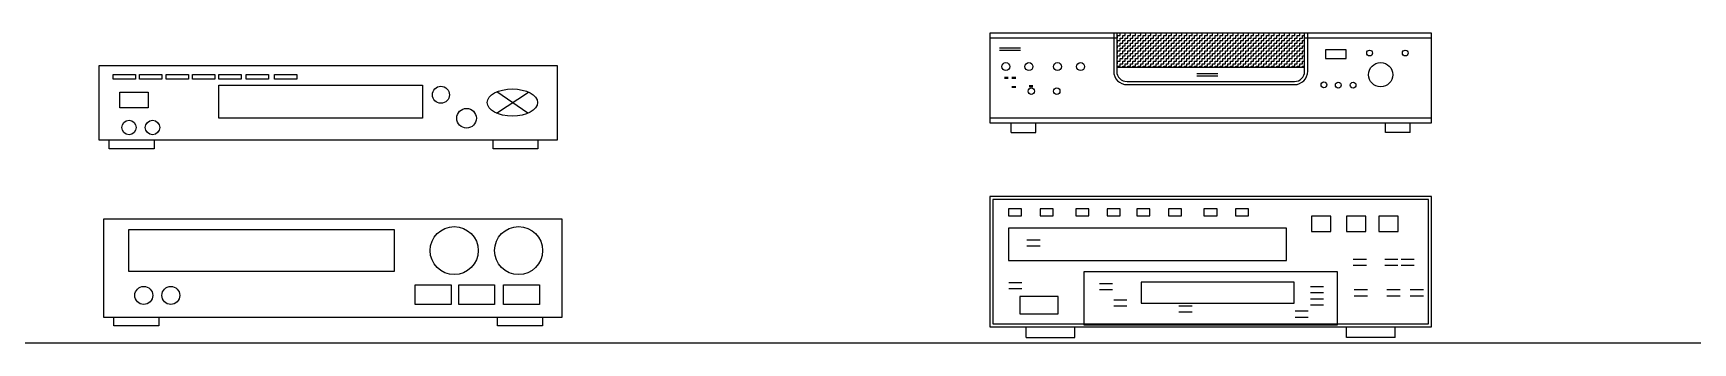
# Model space of a CAD drawing. Header units: inches. Extents: x 11.8 to 54.3, y 10.8 to 35.6.
# Drawn here: x 14.712 to 16.328, y 28.998 to 29.3 of the extents above; entities that cross this region are included whole.
import ezdxf

# ---------------------------------------------------------------- set-up
doc = ezdxf.new("R2010")
doc.units = ezdxf.units.IN
doc.header["$MEASUREMENT"] = 0
for name, color, linetype in [('02', 2, 'Continuous'), ('1', 1, 'Continuous'), ('4', 4, 'Continuous')]:
    doc.layers.add(name, color=color, linetype=linetype)

msp = doc.modelspace()

# ---------------------------------------------------------------- linework, layer by layer
at = {"layer": '02'}
for p, q in [((15.7637, 29.3003), (15.7637, 29.2631)), ((15.7675, 29.2955), (15.7675, 29.298)), ((15.7675, 29.298), (15.77, 29.298)), ((15.77, 29.298), (15.77, 29.3003)), ((15.7725, 29.2955), (15.7725, 29.298)), ((15.7725, 29.298), (15.775, 29.298)), ((15.775, 29.298), (15.775, 29.3003)), ((15.7775, 29.2955), (15.7775, 29.298)), ((15.7775, 29.298), (15.78, 29.298)), ((15.78, 29.298), (15.78, 29.3003)), ((15.7825, 29.2955), (15.7825, 29.298)), ((15.7825, 29.298), (15.785, 29.298)), ((15.785, 29.298), (15.785, 29.3003)), ((15.7875, 29.2955), (15.7875, 29.298)), ((15.7875, 29.298), (15.79, 29.298)), ((15.79, 29.298), (15.79, 29.3003)), ((15.7925, 29.2955), (15.7925, 29.298)), ((15.7925, 29.298), (15.795, 29.298)), ((15.795, 29.298), (15.795, 29.3003)), ((15.7975, 29.2955), (15.7975, 29.298)), ((15.7975, 29.298), (15.8, 29.298)), ((15.8, 29.298), (15.8, 29.3003)), ((15.8025, 29.2955), (15.8025, 29.298)), ((15.8025, 29.298), (15.805, 29.298)), ((15.805, 29.298), (15.805, 29.3003)), ((15.8075, 29.2955), (15.8075, 29.298)), ((15.8075, 29.298), (15.81, 29.298)), ((15.81, 29.298), (15.81, 29.3003)), ((15.8125, 29.2955), (15.8125, 29.298)), ((15.8125, 29.298), (15.815, 29.298)), ((15.815, 29.298), (15.815, 29.3003)), ((15.8175, 29.2955), (15.8175, 29.298)), ((15.8175, 29.298), (15.82, 29.298)), ((15.82, 29.298), (15.82, 29.3003)), ((15.8225, 29.2955), (15.8225, 29.298)), ((15.8225, 29.298), (15.825, 29.298)), ((15.825, 29.298), (15.825, 29.3003)), ((15.8275, 29.2955), (15.8275, 29.298)), ((15.8275, 29.298), (15.83, 29.298)), ((15.83, 29.298), (15.83, 29.3003)), ((15.8325, 29.2955), (15.8325, 29.298)), ((15.8325, 29.298), (15.835, 29.298)), ((15.835, 29.298), (15.835, 29.3003)), ((15.8375, 29.2955), (15.8375, 29.298)), ((15.8375, 29.298), (15.84, 29.298)), ((15.84, 29.298), (15.84, 29.3003)), ((15.8425, 29.2955), (15.8425, 29.298)), ((15.8425, 29.298), (15.845, 29.298)), ((15.845, 29.298), (15.845, 29.3003)), ((15.8475, 29.2955), (15.8475, 29.298)), ((15.8475, 29.298), (15.85, 29.298)), ((15.85, 29.298), (15.85, 29.3003)), ((15.8525, 29.2955), (15.8525, 29.298)), ((15.8525, 29.298), (15.855, 29.298)), ((15.855, 29.298), (15.855, 29.3003)), ((15.8575, 29.2955), (15.8575, 29.298)), ((15.8575, 29.298), (15.86, 29.298)), ((15.86, 29.298), (15.86, 29.3003)), ((15.8625, 29.2955), (15.8625, 29.298)), ((15.8625, 29.298), (15.865, 29.298)), ((15.865, 29.298), (15.865, 29.3003)), ((15.8675, 29.2955), (15.8675, 29.298)), ((15.8675, 29.298), (15.87, 29.298)), ((15.87, 29.298), (15.87, 29.3003)), ((15.8725, 29.2955), (15.8725, 29.298)), ((15.8725, 29.298), (15.875, 29.298)), ((15.875, 29.298), (15.875, 29.3003)), ((15.8775, 29.2955), (15.8775, 29.298)), ((15.8775, 29.298), (15.88, 29.298)), ((15.88, 29.298), (15.88, 29.3003)), ((15.8825, 29.2955), (15.8825, 29.298)), ((15.8825, 29.298), (15.885, 29.298)), ((15.885, 29.298), (15.885, 29.3003)), ((15.8875, 29.2955), (15.8875, 29.298)), ((15.8875, 29.298), (15.89, 29.298)), ((15.89, 29.298), (15.89, 29.3003)), ((15.8925, 29.2955), (15.8925, 29.298)), ((15.8925, 29.298), (15.895, 29.298)), ((15.895, 29.298), (15.895, 29.3003)), ((15.8975, 29.2955), (15.8975, 29.298)), ((15.8975, 29.298), (15.9, 29.298)), ((15.9, 29.298), (15.9, 29.3003)), ((15.9025, 29.2955), (15.9025, 29.298)), ((15.9025, 29.298), (15.905, 29.298)), ((15.905, 29.298), (15.905, 29.3003)), ((15.9075, 29.298), (15.91, 29.298)), ((15.9075, 29.2955), (15.9075, 29.298)), ((15.91, 29.298), (15.91, 29.3003)), ((15.9125, 29.2955), (15.9125, 29.298)), ((15.9125, 29.298), (15.915, 29.298)), ((15.915, 29.298), (15.915, 29.3003)), ((15.9175, 29.2955), (15.9175, 29.298)), ((15.9175, 29.298), (15.92, 29.298)), ((15.92, 29.298), (15.92, 29.3003)), ((15.9225, 29.2955), (15.9225, 29.298)), ((15.9225, 29.298), (15.925, 29.298)), ((15.925, 29.298), (15.925, 29.3003)), ((15.9275, 29.2955), (15.9275, 29.298)), ((15.9275, 29.298), (15.93, 29.298)), ((15.93, 29.298), (15.93, 29.3003)), ((15.9325, 29.2955), (15.9325, 29.298)), ((15.9325, 29.298), (15.935, 29.298)), ((15.935, 29.298), (15.935, 29.3003)), ((15.9375, 29.298), (15.94, 29.298)), ((15.9375, 29.2955), (15.9375, 29.298)), ((15.94, 29.298), (15.94, 29.3003)), ((15.9425, 29.2955), (15.9425, 29.298)), ((15.9425, 29.298), (15.945, 29.298)), ((15.945, 29.298), (15.945, 29.3003)), ((15.9475, 29.2955), (15.9475, 29.298)), ((15.9475, 29.298), (15.9496, 29.298)), ((15.9526, 29.2631), (15.9526, 29.3003)), ((15.6525, 29.2859), (15.6729, 29.2859)), ((15.6525, 29.2838), (15.6729, 29.2838)), ((15.7667, 29.2955), (15.7675, 29.2955)), ((15.7667, 29.2905), (15.7675, 29.2905)), ((15.7667, 29.2855), (15.7675, 29.2855)), ((15.7667, 29.2805), (15.7675, 29.2805)), ((15.7675, 29.2905), (15.7675, 29.293)), ((15.7675, 29.293), (15.77, 29.293)), ((15.7675, 29.2855), (15.7675, 29.288)), ((15.7675, 29.288), (15.77, 29.288)), ((15.7675, 29.2805), (15.7675, 29.283)), ((15.7675, 29.283), (15.77, 29.283)), ((15.77, 29.293), (15.77, 29.2955)), ((15.77, 29.2955), (15.7725, 29.2955)), ((15.77, 29.288), (15.77, 29.2905)), ((15.77, 29.2905), (15.7725, 29.2905)), ((15.77, 29.283), (15.77, 29.2855)), ((15.77, 29.2855), (15.7725, 29.2855)), ((15.77, 29.278), (15.77, 29.2805)), ((15.77, 29.2805), (15.7725, 29.2805)), ((15.7725, 29.2905), (15.7725, 29.293)), ((15.7725, 29.293), (15.775, 29.293)), ((15.7725, 29.2855), (15.7725, 29.288)), ((15.7725, 29.288), (15.775, 29.288)), ((15.7725, 29.2805), (15.7725, 29.283)), ((15.7725, 29.283), (15.775, 29.283)), ((15.775, 29.293), (15.775, 29.2955)), ((15.775, 29.2955), (15.7775, 29.2955)), ((15.775, 29.288), (15.775, 29.2905)), ((15.775, 29.2905), (15.7775, 29.2905)), ((15.775, 29.283), (15.775, 29.2855)), ((15.775, 29.2855), (15.7775, 29.2855)), ((15.775, 29.278), (15.775, 29.2805)), ((15.775, 29.2805), (15.7775, 29.2805)), ((15.7775, 29.2905), (15.7775, 29.293)), ((15.7775, 29.293), (15.78, 29.293)), ((15.7775, 29.2855), (15.7775, 29.288)), ((15.7775, 29.288), (15.78, 29.288)), ((15.7775, 29.2805), (15.7775, 29.283)), ((15.7775, 29.283), (15.78, 29.283)), ((15.78, 29.293), (15.78, 29.2955)), ((15.78, 29.2955), (15.7825, 29.2955)), ((15.78, 29.288), (15.78, 29.2905)), ((15.78, 29.2905), (15.7825, 29.2905)), ((15.78, 29.283), (15.78, 29.2855)), ((15.78, 29.2855), (15.7825, 29.2855)), ((15.78, 29.278), (15.78, 29.2805)), ((15.78, 29.2805), (15.7825, 29.2805)), ((15.7825, 29.2905), (15.7825, 29.293)), ((15.7825, 29.293), (15.785, 29.293)), ((15.7825, 29.2855), (15.7825, 29.288)), ((15.7825, 29.288), (15.785, 29.288)), ((15.7825, 29.2805), (15.7825, 29.283)), ((15.7825, 29.283), (15.785, 29.283)), ((15.785, 29.293), (15.785, 29.2955)), ((15.785, 29.2955), (15.7875, 29.2955)), ((15.785, 29.288), (15.785, 29.2905)), ((15.785, 29.2905), (15.7875, 29.2905)), ((15.785, 29.283), (15.785, 29.2855)), ((15.785, 29.2855), (15.7875, 29.2855)), ((15.785, 29.278), (15.785, 29.2805)), ((15.785, 29.2805), (15.7875, 29.2805)), ((15.7875, 29.2905), (15.7875, 29.293)), ((15.7875, 29.293), (15.79, 29.293)), ((15.7875, 29.2855), (15.7875, 29.288)), ((15.7875, 29.288), (15.79, 29.288)), ((15.7875, 29.2805), (15.7875, 29.283)), ((15.7875, 29.283), (15.79, 29.283)), ((15.79, 29.293), (15.79, 29.2955)), ((15.79, 29.2955), (15.7925, 29.2955)), ((15.79, 29.288), (15.79, 29.2905)), ((15.79, 29.2905), (15.7925, 29.2905)), ((15.79, 29.283), (15.79, 29.2855)), ((15.79, 29.2855), (15.7925, 29.2855)), ((15.79, 29.278), (15.79, 29.2805)), ((15.79, 29.2805), (15.7925, 29.2805)), ((15.7925, 29.2905), (15.7925, 29.293)), ((15.7925, 29.293), (15.795, 29.293)), ((15.7925, 29.2855), (15.7925, 29.288)), ((15.7925, 29.288), (15.795, 29.288)), ((15.7925, 29.2805), (15.7925, 29.283)), ((15.7925, 29.283), (15.795, 29.283)), ((15.795, 29.293), (15.795, 29.2955)), ((15.795, 29.2955), (15.7975, 29.2955)), ((15.795, 29.288), (15.795, 29.2905)), ((15.795, 29.2905), (15.7975, 29.2905)), ((15.795, 29.283), (15.795, 29.2855)), ((15.795, 29.2855), (15.7975, 29.2855)), ((15.795, 29.278), (15.795, 29.2805)), ((15.795, 29.2805), (15.7975, 29.2805)), ((15.7975, 29.2905), (15.7975, 29.293)), ((15.7975, 29.293), (15.8, 29.293)), ((15.7975, 29.2855), (15.7975, 29.288)), ((15.7975, 29.288), (15.8, 29.288)), ((15.7975, 29.2805), (15.7975, 29.283)), ((15.7975, 29.283), (15.8, 29.283)), ((15.8, 29.293), (15.8, 29.2955)), ((15.8, 29.2955), (15.8025, 29.2955)), ((15.8, 29.288), (15.8, 29.2905)), ((15.8, 29.2905), (15.8025, 29.2905)), ((15.8, 29.283), (15.8, 29.2855)), ((15.8, 29.2855), (15.8025, 29.2855)), ((15.8, 29.278), (15.8, 29.2805)), ((15.8, 29.2805), (15.8025, 29.2805)), ((15.8025, 29.2905), (15.8025, 29.293)), ((15.8025, 29.293), (15.805, 29.293)), ((15.8025, 29.2855), (15.8025, 29.288)), ((15.8025, 29.288), (15.805, 29.288)), ((15.8025, 29.2805), (15.8025, 29.283)), ((15.8025, 29.283), (15.805, 29.283)), ((15.805, 29.293), (15.805, 29.2955)), ((15.805, 29.2955), (15.8075, 29.2955)), ((15.805, 29.288), (15.805, 29.2905)), ((15.805, 29.2905), (15.8075, 29.2905)), ((15.805, 29.283), (15.805, 29.2855)), ((15.805, 29.2855), (15.8075, 29.2855)), ((15.805, 29.278), (15.805, 29.2805)), ((15.805, 29.2805), (15.8075, 29.2805)), ((15.8075, 29.2905), (15.8075, 29.293)), ((15.8075, 29.293), (15.81, 29.293)), ((15.8075, 29.2855), (15.8075, 29.288)), ((15.8075, 29.288), (15.81, 29.288)), ((15.8075, 29.2805), (15.8075, 29.283)), ((15.8075, 29.283), (15.81, 29.283)), ((15.81, 29.293), (15.81, 29.2955)), ((15.81, 29.2955), (15.8125, 29.2955)), ((15.81, 29.288), (15.81, 29.2905)), ((15.81, 29.2905), (15.8125, 29.2905)), ((15.81, 29.283), (15.81, 29.2855)), ((15.81, 29.2855), (15.8125, 29.2855)), ((15.81, 29.278), (15.81, 29.2805)), ((15.81, 29.2805), (15.8125, 29.2805)), ((15.8125, 29.2905), (15.8125, 29.293)), ((15.8125, 29.293), (15.815, 29.293)), ((15.8125, 29.2855), (15.8125, 29.288)), ((15.8125, 29.288), (15.815, 29.288)), ((15.8125, 29.2805), (15.8125, 29.283)), ((15.8125, 29.283), (15.815, 29.283)), ((15.815, 29.293), (15.815, 29.2955)), ((15.815, 29.2955), (15.8175, 29.2955)), ((15.815, 29.288), (15.815, 29.2905)), ((15.815, 29.2905), (15.8175, 29.2905)), ((15.815, 29.283), (15.815, 29.2855)), ((15.815, 29.2855), (15.8175, 29.2855)), ((15.815, 29.278), (15.815, 29.2805)), ((15.815, 29.2805), (15.8175, 29.2805)), ((15.8175, 29.2905), (15.8175, 29.293)), ((15.8175, 29.293), (15.82, 29.293)), ((15.8175, 29.2855), (15.8175, 29.288)), ((15.8175, 29.288), (15.82, 29.288)), ((15.8175, 29.2805), (15.8175, 29.283)), ((15.8175, 29.283), (15.82, 29.283)), ((15.82, 29.293), (15.82, 29.2955)), ((15.82, 29.2955), (15.8225, 29.2955)), ((15.82, 29.288), (15.82, 29.2905)), ((15.82, 29.2905), (15.8225, 29.2905)), ((15.82, 29.283), (15.82, 29.2855)), ((15.82, 29.2855), (15.8225, 29.2855)), ((15.82, 29.278), (15.82, 29.2805)), ((15.82, 29.2805), (15.8225, 29.2805)), ((15.8225, 29.2905), (15.8225, 29.293)), ((15.8225, 29.293), (15.825, 29.293)), ((15.8225, 29.2855), (15.8225, 29.288)), ((15.8225, 29.288), (15.825, 29.288)), ((15.8225, 29.2805), (15.8225, 29.283)), ((15.8225, 29.283), (15.825, 29.283)), ((15.825, 29.293), (15.825, 29.2955)), ((15.825, 29.2955), (15.8275, 29.2955)), ((15.825, 29.288), (15.825, 29.2905)), ((15.825, 29.2905), (15.8275, 29.2905)), ((15.825, 29.283), (15.825, 29.2855)), ((15.825, 29.2855), (15.8275, 29.2855)), ((15.825, 29.278), (15.825, 29.2805)), ((15.825, 29.2805), (15.8275, 29.2805)), ((15.8275, 29.2905), (15.8275, 29.293)), ((15.8275, 29.293), (15.83, 29.293)), ((15.8275, 29.2855), (15.8275, 29.288)), ((15.8275, 29.288), (15.83, 29.288)), ((15.8275, 29.2805), (15.8275, 29.283)), ((15.8275, 29.283), (15.83, 29.283)), ((15.83, 29.293), (15.83, 29.2955)), ((15.83, 29.2955), (15.8325, 29.2955)), ((15.83, 29.288), (15.83, 29.2905)), ((15.83, 29.2905), (15.8325, 29.2905)), ((15.83, 29.283), (15.83, 29.2855)), ((15.83, 29.2855), (15.8325, 29.2855)), ((15.83, 29.278), (15.83, 29.2805)), ((15.83, 29.2805), (15.8325, 29.2805)), ((15.8325, 29.2905), (15.8325, 29.293)), ((15.8325, 29.293), (15.835, 29.293)), ((15.8325, 29.2855), (15.8325, 29.288)), ((15.8325, 29.288), (15.835, 29.288)), ((15.8325, 29.2805), (15.8325, 29.283)), ((15.8325, 29.283), (15.835, 29.283)), ((15.835, 29.293), (15.835, 29.2955)), ((15.835, 29.2955), (15.8375, 29.2955)), ((15.835, 29.288), (15.835, 29.2905)), ((15.835, 29.2905), (15.8375, 29.2905)), ((15.835, 29.283), (15.835, 29.2855)), ((15.835, 29.2855), (15.8375, 29.2855)), ((15.835, 29.278), (15.835, 29.2805)), ((15.835, 29.2805), (15.8375, 29.2805)), ((15.8375, 29.2905), (15.8375, 29.293)), ((15.8375, 29.293), (15.84, 29.293)), ((15.8375, 29.2855), (15.8375, 29.288)), ((15.8375, 29.288), (15.84, 29.288)), ((15.8375, 29.2805), (15.8375, 29.283)), ((15.8375, 29.283), (15.84, 29.283)), ((15.84, 29.293), (15.84, 29.2955)), ((15.84, 29.2955), (15.8425, 29.2955)), ((15.84, 29.288), (15.84, 29.2905)), ((15.84, 29.2905), (15.8425, 29.2905)), ((15.84, 29.283), (15.84, 29.2855)), ((15.84, 29.2855), (15.8425, 29.2855)), ((15.84, 29.278), (15.84, 29.2805)), ((15.84, 29.2805), (15.8425, 29.2805)), ((15.8425, 29.2905), (15.8425, 29.293)), ((15.8425, 29.293), (15.845, 29.293)), ((15.8425, 29.2855), (15.8425, 29.288)), ((15.8425, 29.288), (15.845, 29.288)), ((15.8425, 29.2805), (15.8425, 29.283)), ((15.8425, 29.283), (15.845, 29.283)), ((15.845, 29.293), (15.845, 29.2955)), ((15.845, 29.2955), (15.8475, 29.2955)), ((15.845, 29.288), (15.845, 29.2905)), ((15.845, 29.2905), (15.8475, 29.2905)), ((15.845, 29.283), (15.845, 29.2855)), ((15.845, 29.2855), (15.8475, 29.2855)), ((15.845, 29.278), (15.845, 29.2805)), ((15.845, 29.2805), (15.8475, 29.2805)), ((15.8475, 29.2905), (15.8475, 29.293)), ((15.8475, 29.293), (15.85, 29.293)), ((15.8475, 29.2855), (15.8475, 29.288)), ((15.8475, 29.288), (15.85, 29.288)), ((15.8475, 29.2805), (15.8475, 29.283)), ((15.8475, 29.283), (15.85, 29.283)), ((15.85, 29.293), (15.85, 29.2955)), ((15.85, 29.2955), (15.8525, 29.2955)), ((15.85, 29.288), (15.85, 29.2905)), ((15.85, 29.2905), (15.8525, 29.2905)), ((15.85, 29.283), (15.85, 29.2855)), ((15.85, 29.2855), (15.8525, 29.2855)), ((15.85, 29.278), (15.85, 29.2805)), ((15.85, 29.2805), (15.8525, 29.2805)), ((15.8525, 29.2905), (15.8525, 29.293)), ((15.8525, 29.293), (15.855, 29.293)), ((15.8525, 29.2855), (15.8525, 29.288)), ((15.8525, 29.288), (15.855, 29.288)), ((15.8525, 29.2805), (15.8525, 29.283)), ((15.8525, 29.283), (15.855, 29.283)), ((15.855, 29.293), (15.855, 29.2955)), ((15.855, 29.2955), (15.8575, 29.2955)), ((15.855, 29.288), (15.855, 29.2905)), ((15.855, 29.2905), (15.8575, 29.2905)), ((15.855, 29.283), (15.855, 29.2855)), ((15.855, 29.2855), (15.8575, 29.2855)), ((15.855, 29.278), (15.855, 29.2805)), ((15.855, 29.2805), (15.8575, 29.2805)), ((15.8575, 29.2905), (15.8575, 29.293)), ((15.8575, 29.293), (15.86, 29.293)), ((15.8575, 29.2855), (15.8575, 29.288)), ((15.8575, 29.288), (15.86, 29.288)), ((15.8575, 29.2805), (15.8575, 29.283)), ((15.8575, 29.283), (15.86, 29.283)), ((15.86, 29.293), (15.86, 29.2955)), ((15.86, 29.2955), (15.8625, 29.2955)), ((15.86, 29.288), (15.86, 29.2905)), ((15.86, 29.2905), (15.8625, 29.2905)), ((15.86, 29.283), (15.86, 29.2855)), ((15.86, 29.2855), (15.8625, 29.2855)), ((15.86, 29.278), (15.86, 29.2805)), ((15.86, 29.2805), (15.8625, 29.2805)), ((15.8625, 29.2905), (15.8625, 29.293)), ((15.8625, 29.293), (15.865, 29.293)), ((15.8625, 29.2855), (15.8625, 29.288)), ((15.8625, 29.288), (15.865, 29.288)), ((15.8625, 29.2805), (15.8625, 29.283)), ((15.8625, 29.283), (15.865, 29.283)), ((15.865, 29.293), (15.865, 29.2955)), ((15.865, 29.2955), (15.8675, 29.2955)), ((15.865, 29.288), (15.865, 29.2905)), ((15.865, 29.2905), (15.8675, 29.2905)), ((15.865, 29.283), (15.865, 29.2855)), ((15.865, 29.2855), (15.8675, 29.2855)), ((15.865, 29.278), (15.865, 29.2805)), ((15.865, 29.2805), (15.8675, 29.2805)), ((15.8675, 29.2905), (15.8675, 29.293)), ((15.8675, 29.293), (15.87, 29.293)), ((15.8675, 29.2855), (15.8675, 29.288)), ((15.8675, 29.288), (15.87, 29.288)), ((15.8675, 29.2805), (15.8675, 29.283)), ((15.8675, 29.283), (15.87, 29.283)), ((15.87, 29.293), (15.87, 29.2955)), ((15.87, 29.2955), (15.8725, 29.2955)), ((15.87, 29.288), (15.87, 29.2905)), ((15.87, 29.2905), (15.8725, 29.2905)), ((15.87, 29.283), (15.87, 29.2855)), ((15.87, 29.2855), (15.8725, 29.2855)), ((15.87, 29.278), (15.87, 29.2805)), ((15.87, 29.2805), (15.8725, 29.2805)), ((15.8725, 29.2905), (15.8725, 29.293)), ((15.8725, 29.293), (15.875, 29.293)), ((15.8725, 29.2855), (15.8725, 29.288)), ((15.8725, 29.288), (15.875, 29.288)), ((15.8725, 29.2805), (15.8725, 29.283)), ((15.8725, 29.283), (15.875, 29.283)), ((15.875, 29.293), (15.875, 29.2955)), ((15.875, 29.2955), (15.8775, 29.2955)), ((15.875, 29.288), (15.875, 29.2905)), ((15.875, 29.2905), (15.8775, 29.2905)), ((15.875, 29.283), (15.875, 29.2855)), ((15.875, 29.2855), (15.8775, 29.2855)), ((15.875, 29.278), (15.875, 29.2805)), ((15.875, 29.2805), (15.8775, 29.2805)), ((15.8775, 29.2905), (15.8775, 29.293)), ((15.8775, 29.293), (15.88, 29.293)), ((15.8775, 29.2855), (15.8775, 29.288)), ((15.8775, 29.288), (15.88, 29.288)), ((15.8775, 29.2805), (15.8775, 29.283)), ((15.8775, 29.283), (15.88, 29.283)), ((15.88, 29.293), (15.88, 29.2955)), ((15.88, 29.2955), (15.8825, 29.2955)), ((15.88, 29.288), (15.88, 29.2905)), ((15.88, 29.2905), (15.8825, 29.2905)), ((15.88, 29.283), (15.88, 29.2855)), ((15.88, 29.2855), (15.8825, 29.2855)), ((15.88, 29.278), (15.88, 29.2805)), ((15.88, 29.2805), (15.8825, 29.2805)), ((15.8825, 29.2905), (15.8825, 29.293)), ((15.8825, 29.293), (15.885, 29.293)), ((15.8825, 29.2855), (15.8825, 29.288)), ((15.8825, 29.288), (15.885, 29.288)), ((15.8825, 29.2805), (15.8825, 29.283)), ((15.8825, 29.283), (15.885, 29.283)), ((15.885, 29.293), (15.885, 29.2955)), ((15.885, 29.2955), (15.8875, 29.2955)), ((15.885, 29.288), (15.885, 29.2905)), ((15.885, 29.2905), (15.8875, 29.2905)), ((15.885, 29.283), (15.885, 29.2855)), ((15.885, 29.2855), (15.8875, 29.2855)), ((15.885, 29.278), (15.885, 29.2805)), ((15.885, 29.2805), (15.8875, 29.2805)), ((15.8875, 29.2905), (15.8875, 29.293)), ((15.8875, 29.293), (15.89, 29.293)), ((15.8875, 29.2855), (15.8875, 29.288)), ((15.8875, 29.288), (15.89, 29.288)), ((15.8875, 29.2805), (15.8875, 29.283)), ((15.8875, 29.283), (15.89, 29.283)), ((15.89, 29.293), (15.89, 29.2955)), ((15.89, 29.2955), (15.8925, 29.2955)), ((15.89, 29.288), (15.89, 29.2905)), ((15.89, 29.2905), (15.8925, 29.2905)), ((15.89, 29.283), (15.89, 29.2855)), ((15.89, 29.2855), (15.8925, 29.2855)), ((15.89, 29.278), (15.89, 29.2805)), ((15.89, 29.2805), (15.8925, 29.2805)), ((15.8925, 29.2905), (15.8925, 29.293)), ((15.8925, 29.293), (15.895, 29.293)), ((15.8925, 29.2855), (15.8925, 29.288)), ((15.8925, 29.288), (15.895, 29.288)), ((15.8925, 29.2805), (15.8925, 29.283)), ((15.8925, 29.283), (15.895, 29.283)), ((15.895, 29.293), (15.895, 29.2955)), ((15.895, 29.2955), (15.8975, 29.2955)), ((15.895, 29.288), (15.895, 29.2905)), ((15.895, 29.2905), (15.8975, 29.2905)), ((15.895, 29.283), (15.895, 29.2855)), ((15.895, 29.2855), (15.8975, 29.2855)), ((15.895, 29.278), (15.895, 29.2805)), ((15.895, 29.2805), (15.8975, 29.2805)), ((15.8975, 29.2905), (15.8975, 29.293)), ((15.8975, 29.293), (15.9, 29.293)), ((15.8975, 29.2855), (15.8975, 29.288)), ((15.8975, 29.288), (15.9, 29.288)), ((15.8975, 29.2805), (15.8975, 29.283)), ((15.8975, 29.283), (15.9, 29.283)), ((15.9, 29.293), (15.9, 29.2955)), ((15.9, 29.2955), (15.9025, 29.2955)), ((15.9, 29.288), (15.9, 29.2905)), ((15.9, 29.2905), (15.9025, 29.2905)), ((15.9, 29.283), (15.9, 29.2855)), ((15.9, 29.2855), (15.9025, 29.2855)), ((15.9, 29.278), (15.9, 29.2805)), ((15.9, 29.2805), (15.9025, 29.2805)), ((15.9025, 29.2905), (15.9025, 29.293)), ((15.9025, 29.293), (15.905, 29.293)), ((15.9025, 29.2855), (15.9025, 29.288)), ((15.9025, 29.288), (15.905, 29.288)), ((15.9025, 29.2805), (15.9025, 29.283)), ((15.9025, 29.283), (15.905, 29.283)), ((15.905, 29.293), (15.905, 29.2955)), ((15.905, 29.2955), (15.9075, 29.2955)), ((15.905, 29.288), (15.905, 29.2905)), ((15.905, 29.2905), (15.9075, 29.2905)), ((15.905, 29.283), (15.905, 29.2855)), ((15.905, 29.2855), (15.9075, 29.2855)), ((15.905, 29.278), (15.905, 29.2805)), ((15.905, 29.2805), (15.9075, 29.2805)), ((15.9075, 29.293), (15.91, 29.293)), ((15.9075, 29.2905), (15.9075, 29.293)), ((15.9075, 29.288), (15.91, 29.288)), ((15.9075, 29.2855), (15.9075, 29.288)), ((15.9075, 29.283), (15.91, 29.283)), ((15.9075, 29.2805), (15.9075, 29.283)), ((15.91, 29.293), (15.91, 29.2955)), ((15.91, 29.2955), (15.9125, 29.2955)), ((15.91, 29.288), (15.91, 29.2905)), ((15.91, 29.2905), (15.9125, 29.2905)), ((15.91, 29.283), (15.91, 29.2855)), ((15.91, 29.2855), (15.9125, 29.2855)), ((15.91, 29.278), (15.91, 29.2805)), ((15.91, 29.2805), (15.9125, 29.2805)), ((15.9125, 29.2905), (15.9125, 29.293)), ((15.9125, 29.293), (15.915, 29.293)), ((15.9125, 29.2855), (15.9125, 29.288)), ((15.9125, 29.288), (15.915, 29.288)), ((15.9125, 29.2805), (15.9125, 29.283)), ((15.9125, 29.283), (15.915, 29.283)), ((15.915, 29.293), (15.915, 29.2955)), ((15.915, 29.2955), (15.9175, 29.2955)), ((15.915, 29.288), (15.915, 29.2905)), ((15.915, 29.2905), (15.9175, 29.2905)), ((15.915, 29.283), (15.915, 29.2855)), ((15.915, 29.2855), (15.9175, 29.2855)), ((15.915, 29.278), (15.915, 29.2805)), ((15.915, 29.2805), (15.9175, 29.2805)), ((15.9175, 29.2905), (15.9175, 29.293)), ((15.9175, 29.293), (15.92, 29.293)), ((15.9175, 29.2855), (15.9175, 29.288)), ((15.9175, 29.288), (15.92, 29.288)), ((15.9175, 29.2805), (15.9175, 29.283)), ((15.9175, 29.283), (15.92, 29.283)), ((15.92, 29.293), (15.92, 29.2955)), ((15.92, 29.2955), (15.9225, 29.2955)), ((15.92, 29.288), (15.92, 29.2905)), ((15.92, 29.2905), (15.9225, 29.2905)), ((15.92, 29.283), (15.92, 29.2855)), ((15.92, 29.2855), (15.9225, 29.2855)), ((15.92, 29.278), (15.92, 29.2805)), ((15.92, 29.2805), (15.9225, 29.2805)), ((15.9225, 29.2905), (15.9225, 29.293)), ((15.9225, 29.293), (15.925, 29.293)), ((15.9225, 29.2855), (15.9225, 29.288)), ((15.9225, 29.288), (15.925, 29.288)), ((15.9225, 29.2805), (15.9225, 29.283)), ((15.9225, 29.283), (15.925, 29.283)), ((15.925, 29.293), (15.925, 29.2955)), ((15.925, 29.2955), (15.9275, 29.2955)), ((15.925, 29.288), (15.925, 29.2905)), ((15.925, 29.2905), (15.9275, 29.2905)), ((15.925, 29.283), (15.925, 29.2855)), ((15.925, 29.2855), (15.9275, 29.2855)), ((15.925, 29.278), (15.925, 29.2805)), ((15.925, 29.2805), (15.9275, 29.2805)), ((15.9275, 29.2905), (15.9275, 29.293)), ((15.9275, 29.293), (15.93, 29.293)), ((15.9275, 29.2855), (15.9275, 29.288)), ((15.9275, 29.288), (15.93, 29.288)), ((15.9275, 29.2805), (15.9275, 29.283)), ((15.9275, 29.283), (15.93, 29.283)), ((15.93, 29.293), (15.93, 29.2955)), ((15.93, 29.2955), (15.9325, 29.2955)), ((15.93, 29.288), (15.93, 29.2905)), ((15.93, 29.2905), (15.9325, 29.2905)), ((15.93, 29.283), (15.93, 29.2855)), ((15.93, 29.2855), (15.9325, 29.2855)), ((15.93, 29.278), (15.93, 29.2805)), ((15.93, 29.2805), (15.9325, 29.2805)), ((15.9325, 29.2905), (15.9325, 29.293)), ((15.9325, 29.293), (15.935, 29.293)), ((15.9325, 29.2855), (15.9325, 29.288)), ((15.9325, 29.288), (15.935, 29.288)), ((15.9325, 29.2805), (15.9325, 29.283)), ((15.9325, 29.283), (15.935, 29.283)), ((15.935, 29.293), (15.935, 29.2955)), ((15.935, 29.2955), (15.9375, 29.2955)), ((15.935, 29.288), (15.935, 29.2905)), ((15.935, 29.2905), (15.9375, 29.2905)), ((15.935, 29.283), (15.935, 29.2855)), ((15.935, 29.2855), (15.9375, 29.2855)), ((15.935, 29.278), (15.935, 29.2805)), ((15.935, 29.2805), (15.9375, 29.2805)), ((15.9375, 29.293), (15.94, 29.293)), ((15.9375, 29.2905), (15.9375, 29.293)), ((15.9375, 29.288), (15.94, 29.288)), ((15.9375, 29.2855), (15.9375, 29.288)), ((15.9375, 29.283), (15.94, 29.283)), ((15.9375, 29.2805), (15.9375, 29.283)), ((15.94, 29.293), (15.94, 29.2955)), ((15.94, 29.2955), (15.9425, 29.2955)), ((15.94, 29.288), (15.94, 29.2905)), ((15.94, 29.2905), (15.9425, 29.2905)), ((15.94, 29.283), (15.94, 29.2855)), ((15.94, 29.2855), (15.9425, 29.2855)), ((15.94, 29.278), (15.94, 29.2805)), ((15.94, 29.2805), (15.9425, 29.2805)), ((15.9425, 29.2905), (15.9425, 29.293)), ((15.9425, 29.293), (15.945, 29.293)), ((15.9425, 29.2855), (15.9425, 29.288)), ((15.9425, 29.288), (15.945, 29.288)), ((15.9425, 29.2805), (15.9425, 29.283)), ((15.9425, 29.283), (15.945, 29.283)), ((15.945, 29.293), (15.945, 29.2955)), ((15.945, 29.2955), (15.9475, 29.2955)), ((15.945, 29.288), (15.945, 29.2905)), ((15.945, 29.2905), (15.9475, 29.2905)), ((15.945, 29.283), (15.945, 29.2855)), ((15.945, 29.2855), (15.9475, 29.2855)), ((15.945, 29.278), (15.945, 29.2805)), ((15.945, 29.2805), (15.9475, 29.2805)), ((15.9475, 29.2905), (15.9475, 29.293)), ((15.9475, 29.293), (15.9496, 29.293)), ((15.9475, 29.2855), (15.9475, 29.288)), ((15.9475, 29.288), (15.9496, 29.288)), ((15.9475, 29.2805), (15.9475, 29.283)), ((15.9475, 29.283), (15.9496, 29.283)), ((15.7667, 29.2755), (15.7675, 29.2755)), ((15.7667, 29.2705), (15.7675, 29.2705)), ((15.7675, 29.2755), (15.7675, 29.278)), ((15.7675, 29.278), (15.77, 29.278)), ((15.7675, 29.2705), (15.7675, 29.273)), ((15.7675, 29.273), (15.77, 29.273)), ((15.7675, 29.2672), (15.7675, 29.268)), ((15.7675, 29.268), (15.77, 29.268)), ((15.77, 29.273), (15.77, 29.2755)), ((15.77, 29.2755), (15.7725, 29.2755)), ((15.77, 29.268), (15.77, 29.2705)), ((15.77, 29.2705), (15.7725, 29.2705)), ((15.7725, 29.2755), (15.7725, 29.278)), ((15.7725, 29.278), (15.775, 29.278)), ((15.7725, 29.2705), (15.7725, 29.273)), ((15.7725, 29.273), (15.775, 29.273)), ((15.7725, 29.2672), (15.7725, 29.268)), ((15.7725, 29.268), (15.775, 29.268)), ((15.775, 29.273), (15.775, 29.2755)), ((15.775, 29.2755), (15.7775, 29.2755)), ((15.775, 29.268), (15.775, 29.2705)), ((15.775, 29.2705), (15.7775, 29.2705)), ((15.7775, 29.2755), (15.7775, 29.278)), ((15.7775, 29.278), (15.78, 29.278)), ((15.7775, 29.2705), (15.7775, 29.273)), ((15.7775, 29.273), (15.78, 29.273)), ((15.7775, 29.2672), (15.7775, 29.268)), ((15.7775, 29.268), (15.78, 29.268)), ((15.78, 29.273), (15.78, 29.2755)), ((15.78, 29.2755), (15.7825, 29.2755)), ((15.78, 29.268), (15.78, 29.2705)), ((15.78, 29.2705), (15.7825, 29.2705)), ((15.7825, 29.2755), (15.7825, 29.278)), ((15.7825, 29.278), (15.785, 29.278)), ((15.7825, 29.2705), (15.7825, 29.273)), ((15.7825, 29.273), (15.785, 29.273)), ((15.7825, 29.2672), (15.7825, 29.268)), ((15.7825, 29.268), (15.785, 29.268)), ((15.785, 29.273), (15.785, 29.2755)), ((15.785, 29.2755), (15.7875, 29.2755)), ((15.785, 29.268), (15.785, 29.2705)), ((15.785, 29.2705), (15.7875, 29.2705)), ((15.7875, 29.2755), (15.7875, 29.278)), ((15.7875, 29.278), (15.79, 29.278)), ((15.7875, 29.2705), (15.7875, 29.273)), ((15.7875, 29.273), (15.79, 29.273)), ((15.7875, 29.2672), (15.7875, 29.268)), ((15.7875, 29.268), (15.79, 29.268)), ((15.79, 29.273), (15.79, 29.2755)), ((15.79, 29.2755), (15.7925, 29.2755)), ((15.79, 29.268), (15.79, 29.2705)), ((15.79, 29.2705), (15.7925, 29.2705)), ((15.7925, 29.2755), (15.7925, 29.278)), ((15.7925, 29.278), (15.795, 29.278)), ((15.7925, 29.2705), (15.7925, 29.273)), ((15.7925, 29.273), (15.795, 29.273)), ((15.7925, 29.2672), (15.7925, 29.268)), ((15.7925, 29.268), (15.795, 29.268)), ((15.795, 29.273), (15.795, 29.2755)), ((15.795, 29.2755), (15.7975, 29.2755)), ((15.795, 29.268), (15.795, 29.2705)), ((15.795, 29.2705), (15.7975, 29.2705)), ((15.7975, 29.2755), (15.7975, 29.278)), ((15.7975, 29.278), (15.8, 29.278)), ((15.7975, 29.2705), (15.7975, 29.273)), ((15.7975, 29.273), (15.8, 29.273)), ((15.7975, 29.2672), (15.7975, 29.268)), ((15.7975, 29.268), (15.8, 29.268)), ((15.8, 29.273), (15.8, 29.2755)), ((15.8, 29.2755), (15.8025, 29.2755)), ((15.8, 29.268), (15.8, 29.2705)), ((15.8, 29.2705), (15.8025, 29.2705)), ((15.8025, 29.2755), (15.8025, 29.278)), ((15.8025, 29.278), (15.805, 29.278)), ((15.8025, 29.2705), (15.8025, 29.273)), ((15.8025, 29.273), (15.805, 29.273)), ((15.8025, 29.2672), (15.8025, 29.268)), ((15.8025, 29.268), (15.805, 29.268)), ((15.805, 29.273), (15.805, 29.2755)), ((15.805, 29.2755), (15.8075, 29.2755)), ((15.805, 29.268), (15.805, 29.2705)), ((15.805, 29.2705), (15.8075, 29.2705)), ((15.8075, 29.2755), (15.8075, 29.278)), ((15.8075, 29.278), (15.81, 29.278)), ((15.8075, 29.2705), (15.8075, 29.273)), ((15.8075, 29.273), (15.81, 29.273)), ((15.8075, 29.2672), (15.8075, 29.268)), ((15.8075, 29.268), (15.81, 29.268)), ((15.81, 29.273), (15.81, 29.2755)), ((15.81, 29.2755), (15.8125, 29.2755)), ((15.81, 29.268), (15.81, 29.2705)), ((15.81, 29.2705), (15.8125, 29.2705)), ((15.8125, 29.2755), (15.8125, 29.278)), ((15.8125, 29.278), (15.815, 29.278)), ((15.8125, 29.2705), (15.8125, 29.273)), ((15.8125, 29.273), (15.815, 29.273)), ((15.8125, 29.2672), (15.8125, 29.268)), ((15.8125, 29.268), (15.815, 29.268)), ((15.815, 29.273), (15.815, 29.2755)), ((15.815, 29.2755), (15.8175, 29.2755)), ((15.815, 29.268), (15.815, 29.2705)), ((15.815, 29.2705), (15.8175, 29.2705)), ((15.8175, 29.2755), (15.8175, 29.278)), ((15.8175, 29.278), (15.82, 29.278)), ((15.8175, 29.2705), (15.8175, 29.273)), ((15.8175, 29.273), (15.82, 29.273)), ((15.8175, 29.2672), (15.8175, 29.268)), ((15.8175, 29.268), (15.82, 29.268)), ((15.82, 29.273), (15.82, 29.2755)), ((15.82, 29.2755), (15.8225, 29.2755)), ((15.82, 29.268), (15.82, 29.2705)), ((15.82, 29.2705), (15.8225, 29.2705)), ((15.8225, 29.2755), (15.8225, 29.278)), ((15.8225, 29.278), (15.825, 29.278)), ((15.8225, 29.2705), (15.8225, 29.273)), ((15.8225, 29.273), (15.825, 29.273)), ((15.8225, 29.2672), (15.8225, 29.268)), ((15.8225, 29.268), (15.825, 29.268)), ((15.825, 29.273), (15.825, 29.2755)), ((15.825, 29.2755), (15.8275, 29.2755)), ((15.825, 29.268), (15.825, 29.2705)), ((15.825, 29.2705), (15.8275, 29.2705)), ((15.8275, 29.2755), (15.8275, 29.278)), ((15.8275, 29.278), (15.83, 29.278)), ((15.8275, 29.2705), (15.8275, 29.273)), ((15.8275, 29.273), (15.83, 29.273)), ((15.8275, 29.2672), (15.8275, 29.268)), ((15.8275, 29.268), (15.83, 29.268)), ((15.83, 29.273), (15.83, 29.2755)), ((15.83, 29.2755), (15.8325, 29.2755)), ((15.83, 29.268), (15.83, 29.2705)), ((15.83, 29.2705), (15.8325, 29.2705)), ((15.8325, 29.2755), (15.8325, 29.278)), ((15.8325, 29.278), (15.835, 29.278)), ((15.8325, 29.2705), (15.8325, 29.273)), ((15.8325, 29.273), (15.835, 29.273)), ((15.8325, 29.2672), (15.8325, 29.268)), ((15.8325, 29.268), (15.835, 29.268)), ((15.835, 29.273), (15.835, 29.2755)), ((15.835, 29.2755), (15.8375, 29.2755)), ((15.835, 29.268), (15.835, 29.2705)), ((15.835, 29.2705), (15.8375, 29.2705)), ((15.8375, 29.2755), (15.8375, 29.278)), ((15.8375, 29.278), (15.84, 29.278)), ((15.8375, 29.2705), (15.8375, 29.273)), ((15.8375, 29.273), (15.84, 29.273)), ((15.8375, 29.2672), (15.8375, 29.268)), ((15.8375, 29.268), (15.84, 29.268)), ((15.84, 29.273), (15.84, 29.2755)), ((15.84, 29.2755), (15.8425, 29.2755)), ((15.84, 29.268), (15.84, 29.2705)), ((15.84, 29.2705), (15.8425, 29.2705)), ((15.8425, 29.2755), (15.8425, 29.278)), ((15.8425, 29.278), (15.845, 29.278)), ((15.8425, 29.2705), (15.8425, 29.273)), ((15.8425, 29.273), (15.845, 29.273)), ((15.8425, 29.2672), (15.8425, 29.268)), ((15.8425, 29.268), (15.845, 29.268)), ((15.845, 29.273), (15.845, 29.2755)), ((15.845, 29.2755), (15.8475, 29.2755)), ((15.845, 29.268), (15.845, 29.2705)), ((15.845, 29.2705), (15.8475, 29.2705)), ((15.8475, 29.2755), (15.8475, 29.278)), ((15.8475, 29.278), (15.85, 29.278)), ((15.8475, 29.2705), (15.8475, 29.273)), ((15.8475, 29.273), (15.85, 29.273)), ((15.8475, 29.2672), (15.8475, 29.268)), ((15.8475, 29.268), (15.85, 29.268)), ((15.85, 29.273), (15.85, 29.2755)), ((15.85, 29.2755), (15.8525, 29.2755)), ((15.85, 29.268), (15.85, 29.2705)), ((15.85, 29.2705), (15.8525, 29.2705)), ((15.8525, 29.2755), (15.8525, 29.278)), ((15.8525, 29.278), (15.855, 29.278)), ((15.8525, 29.2705), (15.8525, 29.273)), ((15.8525, 29.273), (15.855, 29.273)), ((15.8525, 29.2672), (15.8525, 29.268)), ((15.8525, 29.268), (15.855, 29.268)), ((15.855, 29.273), (15.855, 29.2755)), ((15.855, 29.2755), (15.8575, 29.2755)), ((15.855, 29.268), (15.855, 29.2705)), ((15.855, 29.2705), (15.8575, 29.2705)), ((15.8575, 29.2755), (15.8575, 29.278)), ((15.8575, 29.278), (15.86, 29.278)), ((15.8575, 29.2705), (15.8575, 29.273)), ((15.8575, 29.273), (15.86, 29.273)), ((15.8575, 29.2672), (15.8575, 29.268)), ((15.8575, 29.268), (15.86, 29.268)), ((15.86, 29.273), (15.86, 29.2755)), ((15.86, 29.2755), (15.8625, 29.2755)), ((15.86, 29.268), (15.86, 29.2705)), ((15.86, 29.2705), (15.8625, 29.2705)), ((15.8625, 29.2755), (15.8625, 29.278)), ((15.8625, 29.278), (15.865, 29.278)), ((15.8625, 29.2705), (15.8625, 29.273)), ((15.8625, 29.273), (15.865, 29.273)), ((15.8625, 29.2672), (15.8625, 29.268)), ((15.8625, 29.268), (15.865, 29.268)), ((15.865, 29.273), (15.865, 29.2755)), ((15.865, 29.2755), (15.8675, 29.2755)), ((15.865, 29.268), (15.865, 29.2705)), ((15.865, 29.2705), (15.8675, 29.2705)), ((15.8675, 29.2755), (15.8675, 29.278)), ((15.8675, 29.278), (15.87, 29.278)), ((15.8675, 29.2705), (15.8675, 29.273)), ((15.8675, 29.273), (15.87, 29.273)), ((15.8675, 29.2672), (15.8675, 29.268)), ((15.8675, 29.268), (15.87, 29.268)), ((15.87, 29.273), (15.87, 29.2755)), ((15.87, 29.2755), (15.8725, 29.2755)), ((15.87, 29.268), (15.87, 29.2705)), ((15.87, 29.2705), (15.8725, 29.2705)), ((15.8725, 29.2755), (15.8725, 29.278)), ((15.8725, 29.278), (15.875, 29.278)), ((15.8725, 29.2705), (15.8725, 29.273)), ((15.8725, 29.273), (15.875, 29.273)), ((15.8725, 29.2672), (15.8725, 29.268)), ((15.8725, 29.268), (15.875, 29.268)), ((15.875, 29.273), (15.875, 29.2755)), ((15.875, 29.2755), (15.8775, 29.2755)), ((15.875, 29.268), (15.875, 29.2705)), ((15.875, 29.2705), (15.8775, 29.2705)), ((15.8775, 29.2755), (15.8775, 29.278)), ((15.8775, 29.278), (15.88, 29.278)), ((15.8775, 29.2705), (15.8775, 29.273)), ((15.8775, 29.273), (15.88, 29.273)), ((15.8775, 29.2672), (15.8775, 29.268)), ((15.8775, 29.268), (15.88, 29.268)), ((15.88, 29.273), (15.88, 29.2755)), ((15.88, 29.2755), (15.8825, 29.2755)), ((15.88, 29.268), (15.88, 29.2705)), ((15.88, 29.2705), (15.8825, 29.2705)), ((15.8825, 29.2755), (15.8825, 29.278)), ((15.8825, 29.278), (15.885, 29.278)), ((15.8825, 29.2705), (15.8825, 29.273)), ((15.8825, 29.273), (15.885, 29.273)), ((15.8825, 29.2672), (15.8825, 29.268)), ((15.8825, 29.268), (15.885, 29.268)), ((15.885, 29.273), (15.885, 29.2755)), ((15.885, 29.2755), (15.8875, 29.2755)), ((15.885, 29.268), (15.885, 29.2705)), ((15.885, 29.2705), (15.8875, 29.2705)), ((15.8875, 29.2755), (15.8875, 29.278)), ((15.8875, 29.278), (15.89, 29.278)), ((15.8875, 29.2705), (15.8875, 29.273)), ((15.8875, 29.273), (15.89, 29.273)), ((15.8875, 29.2672), (15.8875, 29.268)), ((15.8875, 29.268), (15.89, 29.268)), ((15.89, 29.273), (15.89, 29.2755)), ((15.89, 29.2755), (15.8925, 29.2755)), ((15.89, 29.268), (15.89, 29.2705)), ((15.89, 29.2705), (15.8925, 29.2705)), ((15.8925, 29.2755), (15.8925, 29.278)), ((15.8925, 29.278), (15.895, 29.278)), ((15.8925, 29.2705), (15.8925, 29.273)), ((15.8925, 29.273), (15.895, 29.273)), ((15.8925, 29.2672), (15.8925, 29.268)), ((15.8925, 29.268), (15.895, 29.268)), ((15.895, 29.273), (15.895, 29.2755)), ((15.895, 29.2755), (15.8975, 29.2755)), ((15.895, 29.268), (15.895, 29.2705)), ((15.895, 29.2705), (15.8975, 29.2705)), ((15.8975, 29.2755), (15.8975, 29.278)), ((15.8975, 29.278), (15.9, 29.278)), ((15.8975, 29.2705), (15.8975, 29.273)), ((15.8975, 29.273), (15.9, 29.273)), ((15.8975, 29.2672), (15.8975, 29.268)), ((15.8975, 29.268), (15.9, 29.268)), ((15.9, 29.273), (15.9, 29.2755)), ((15.9, 29.2755), (15.9025, 29.2755)), ((15.9, 29.268), (15.9, 29.2705)), ((15.9, 29.2705), (15.9025, 29.2705)), ((15.9025, 29.2755), (15.9025, 29.278)), ((15.9025, 29.278), (15.905, 29.278)), ((15.9025, 29.2705), (15.9025, 29.273)), ((15.9025, 29.273), (15.905, 29.273)), ((15.9025, 29.2672), (15.9025, 29.268)), ((15.9025, 29.268), (15.905, 29.268)), ((15.905, 29.273), (15.905, 29.2755)), ((15.905, 29.2755), (15.9075, 29.2755)), ((15.905, 29.268), (15.905, 29.2705)), ((15.905, 29.2705), (15.9075, 29.2705)), ((15.9075, 29.278), (15.91, 29.278)), ((15.9075, 29.2755), (15.9075, 29.278)), ((15.9075, 29.273), (15.91, 29.273)), ((15.9075, 29.2705), (15.9075, 29.273)), ((15.9075, 29.268), (15.91, 29.268)), ((15.9075, 29.2672), (15.9075, 29.268)), ((15.91, 29.273), (15.91, 29.2755)), ((15.91, 29.2755), (15.9125, 29.2755)), ((15.91, 29.268), (15.91, 29.2705)), ((15.91, 29.2705), (15.9125, 29.2705)), ((15.9125, 29.2755), (15.9125, 29.278)), ((15.9125, 29.278), (15.915, 29.278)), ((15.9125, 29.2705), (15.9125, 29.273)), ((15.9125, 29.273), (15.915, 29.273)), ((15.9125, 29.2672), (15.9125, 29.268)), ((15.9125, 29.268), (15.915, 29.268)), ((15.915, 29.273), (15.915, 29.2755)), ((15.915, 29.2755), (15.9175, 29.2755)), ((15.915, 29.268), (15.915, 29.2705)), ((15.915, 29.2705), (15.9175, 29.2705)), ((15.9175, 29.2755), (15.9175, 29.278)), ((15.9175, 29.278), (15.92, 29.278)), ((15.9175, 29.2705), (15.9175, 29.273)), ((15.9175, 29.273), (15.92, 29.273)), ((15.9175, 29.2672), (15.9175, 29.268)), ((15.9175, 29.268), (15.92, 29.268)), ((15.92, 29.273), (15.92, 29.2755)), ((15.92, 29.2755), (15.9225, 29.2755)), ((15.92, 29.268), (15.92, 29.2705)), ((15.92, 29.2705), (15.9225, 29.2705)), ((15.9225, 29.2755), (15.9225, 29.278)), ((15.9225, 29.278), (15.925, 29.278)), ((15.9225, 29.2705), (15.9225, 29.273)), ((15.9225, 29.273), (15.925, 29.273)), ((15.9225, 29.2672), (15.9225, 29.268)), ((15.9225, 29.268), (15.925, 29.268)), ((15.925, 29.273), (15.925, 29.2755)), ((15.925, 29.2755), (15.9275, 29.2755)), ((15.925, 29.268), (15.925, 29.2705)), ((15.925, 29.2705), (15.9275, 29.2705)), ((15.9275, 29.2755), (15.9275, 29.278)), ((15.9275, 29.278), (15.93, 29.278)), ((15.9275, 29.2705), (15.9275, 29.273)), ((15.9275, 29.273), (15.93, 29.273)), ((15.9275, 29.2672), (15.9275, 29.268)), ((15.9275, 29.268), (15.93, 29.268)), ((15.93, 29.273), (15.93, 29.2755)), ((15.93, 29.2755), (15.9325, 29.2755)), ((15.93, 29.268), (15.93, 29.2705)), ((15.93, 29.2705), (15.9325, 29.2705)), ((15.9325, 29.2755), (15.9325, 29.278)), ((15.9325, 29.278), (15.935, 29.278)), ((15.9325, 29.2705), (15.9325, 29.273)), ((15.9325, 29.273), (15.935, 29.273)), ((15.9325, 29.2672), (15.9325, 29.268)), ((15.9325, 29.268), (15.935, 29.268)), ((15.935, 29.273), (15.935, 29.2755)), ((15.935, 29.2755), (15.9375, 29.2755)), ((15.935, 29.268), (15.935, 29.2705)), ((15.935, 29.2705), (15.9375, 29.2705)), ((15.9375, 29.278), (15.94, 29.278)), ((15.9375, 29.2755), (15.9375, 29.278)), ((15.9375, 29.273), (15.94, 29.273)), ((15.9375, 29.2705), (15.9375, 29.273)), ((15.9375, 29.268), (15.94, 29.268)), ((15.9375, 29.2672), (15.9375, 29.268)), ((15.94, 29.273), (15.94, 29.2755)), ((15.94, 29.2755), (15.9425, 29.2755)), ((15.94, 29.268), (15.94, 29.2705)), ((15.94, 29.2705), (15.9425, 29.2705)), ((15.9425, 29.2755), (15.9425, 29.278)), ((15.9425, 29.278), (15.945, 29.278)), ((15.9425, 29.2705), (15.9425, 29.273)), ((15.9425, 29.273), (15.945, 29.273)), ((15.9425, 29.2672), (15.9425, 29.268)), ((15.9425, 29.268), (15.945, 29.268)), ((15.945, 29.273), (15.945, 29.2755)), ((15.945, 29.2755), (15.9475, 29.2755)), ((15.945, 29.268), (15.945, 29.2705)), ((15.945, 29.2705), (15.9475, 29.2705)), ((15.9475, 29.2755), (15.9475, 29.278)), ((15.9475, 29.278), (15.9496, 29.278)), ((15.9475, 29.2705), (15.9475, 29.273)), ((15.9475, 29.273), (15.9496, 29.273)), ((15.9475, 29.2672), (15.9475, 29.268)), ((15.9475, 29.268), (15.9496, 29.268)), ((14.7896, 29.2555), (14.7896, 29.26)), ((14.7896, 29.26), (14.8113, 29.26)), ((14.8113, 29.2555), (14.7896, 29.2555)), ((14.8113, 29.26), (14.8113, 29.2555)), ((14.8152, 29.2555), (14.8152, 29.26)), ((14.8152, 29.26), (14.8369, 29.26)), ((14.8369, 29.2555), (14.8152, 29.2555)), ((14.8369, 29.26), (14.8369, 29.2555)), ((14.8413, 29.26), (14.863, 29.26)), ((14.8413, 29.2555), (14.8413, 29.26)), ((14.863, 29.2555), (14.8413, 29.2555)), ((14.863, 29.26), (14.863, 29.2555)), ((14.8669, 29.2555), (14.8669, 29.26)), ((14.8669, 29.26), (14.8886, 29.26)), ((14.8886, 29.2555), (14.8669, 29.2555)), ((14.8886, 29.26), (14.8886, 29.2555)), ((14.8923, 29.2174), (14.8923, 29.2495)), ((14.8923, 29.2495), (15.0908, 29.2495)), ((14.8924, 29.2555), (14.8924, 29.26)), ((14.8924, 29.26), (14.9141, 29.26)), ((14.9141, 29.2555), (14.8924, 29.2555)), ((14.9141, 29.26), (14.9141, 29.2555)), ((14.9192, 29.2555), (14.9192, 29.26)), ((14.9192, 29.26), (14.9409, 29.26)), ((14.9409, 29.2555), (14.9192, 29.2555)), ((14.9409, 29.26), (14.9409, 29.2555)), ((14.9466, 29.2555), (14.9466, 29.26)), ((14.9466, 29.26), (14.9683, 29.26)), ((14.9683, 29.2555), (14.9466, 29.2555)), ((14.9683, 29.26), (14.9683, 29.2555)), ((15.0908, 29.2495), (15.0908, 29.2174)), ((15.6574, 29.2574), (15.6609, 29.2574)), ((15.6574, 29.2565), (15.6609, 29.2565)), ((15.6647, 29.2574), (15.6683, 29.2574)), ((15.6647, 29.2565), (15.6683, 29.2565)), ((15.6647, 29.2483), (15.6683, 29.2483)), ((15.6647, 29.2475), (15.6683, 29.2475)), ((15.6814, 29.2492), (15.6849, 29.2492)), ((15.6814, 29.2483), (15.6849, 29.2483)), ((15.6814, 29.2483), (15.6849, 29.2483)), ((15.7767, 29.2501), (15.9396, 29.2501)), ((15.8448, 29.2609), (15.8651, 29.2609)), ((15.8448, 29.2588), (15.8651, 29.2588)), ((14.796, 29.2275), (14.796, 29.2428)), ((14.796, 29.2428), (14.8235, 29.2428)), ((14.8235, 29.2428), (14.8235, 29.2275)), ((15.1627, 29.2223), (15.1939, 29.2428)), ((15.1934, 29.2221), (15.1631, 29.243)), ((14.8235, 29.2275), (14.796, 29.2275)), ((15.0908, 29.2174), (14.8923, 29.2174)), ((16.0701, 29.138), (15.6461, 29.138)), ((15.6461, 29.138), (15.6461, 29.017)), ((16.0701, 29.017), (16.0701, 29.138)), ((15.6614, 29.1289), (15.6614, 29.1222)), ((15.6741, 29.1289), (15.6614, 29.1289)), ((15.6614, 29.1222), (15.6741, 29.1222)), ((15.6741, 29.1222), (15.6741, 29.1289)), ((15.692, 29.1289), (15.692, 29.1222)), ((15.7048, 29.1289), (15.692, 29.1289)), ((15.692, 29.1222), (15.7048, 29.1222)), ((15.7048, 29.1222), (15.7048, 29.1289)), ((15.7267, 29.1289), (15.7267, 29.1222)), ((15.7394, 29.1289), (15.7267, 29.1289)), ((15.7267, 29.1222), (15.7394, 29.1222)), ((15.7394, 29.1222), (15.7394, 29.1289)), ((15.7573, 29.1289), (15.7573, 29.1222)), ((15.7701, 29.1289), (15.7573, 29.1289)), ((15.7573, 29.1222), (15.7701, 29.1222)), ((15.7701, 29.1222), (15.7701, 29.1289)), ((15.7863, 29.1289), (15.7863, 29.1222)), ((15.799, 29.1289), (15.7863, 29.1289)), ((15.7863, 29.1222), (15.799, 29.1222)), ((15.799, 29.1222), (15.799, 29.1289)), ((15.817, 29.1289), (15.817, 29.1222)), ((15.8297, 29.1289), (15.817, 29.1289)), ((15.817, 29.1222), (15.8297, 29.1222)), ((15.8297, 29.1222), (15.8297, 29.1289)), ((15.8516, 29.1289), (15.8516, 29.1222)), ((15.8644, 29.1289), (15.8516, 29.1289)), ((15.8516, 29.1222), (15.8644, 29.1222)), ((15.8644, 29.1222), (15.8644, 29.1289)), ((15.8823, 29.1289), (15.8823, 29.1222)), ((15.895, 29.1289), (15.8823, 29.1289)), ((15.8823, 29.1222), (15.895, 29.1222)), ((15.895, 29.1222), (15.895, 29.1289)), ((14.8049, 29.1087), (15.0632, 29.1087)), ((14.8049, 29.0679), (14.8049, 29.1087)), ((15.0632, 29.1087), (15.0632, 29.0679)), ((15.932, 29.11), (15.6614, 29.11)), ((15.6614, 29.11), (15.6614, 29.0785)), ((15.932, 29.0785), (15.932, 29.11)), ((15.6793, 29.0989), (15.6863, 29.0989)), ((15.6793, 29.0929), (15.6863, 29.0929)), ((15.6853, 29.0989), (15.6922, 29.0989)), ((15.6853, 29.0929), (15.6922, 29.0929)), ((15.6614, 29.0785), (15.932, 29.0785)), ((15.9969, 29.08), (16.0038, 29.08)), ((15.9969, 29.0741), (16.0038, 29.0741)), ((16.0028, 29.08), (16.0097, 29.08)), ((16.0028, 29.0741), (16.0097, 29.0741)), ((16.0276, 29.08), (16.0346, 29.08)), ((16.0276, 29.0741), (16.0346, 29.0741)), ((16.0336, 29.08), (16.0405, 29.08)), ((16.0336, 29.0741), (16.0405, 29.0741)), ((16.0435, 29.08), (16.0504, 29.08)), ((16.0435, 29.0741), (16.0504, 29.0741)), ((16.0494, 29.08), (16.0564, 29.08)), ((16.0494, 29.0741), (16.0564, 29.0741)), ((15.0632, 29.0679), (14.8049, 29.0679)), ((15.0836, 29.0358), (15.0836, 29.0548)), ((15.0836, 29.0548), (15.1187, 29.0548)), ((15.1187, 29.0548), (15.1187, 29.0358)), ((15.126, 29.0358), (15.126, 29.0548)), ((15.126, 29.0548), (15.161, 29.0548)), ((15.161, 29.0548), (15.161, 29.0358)), ((15.1697, 29.0548), (15.2048, 29.0548)), ((15.1697, 29.0358), (15.1697, 29.0548)), ((15.2048, 29.0548), (15.2048, 29.0358)), ((15.6615, 29.0572), (15.6684, 29.0572)), ((15.6674, 29.0572), (15.6744, 29.0572)), ((15.7351, 29.0679), (15.9814, 29.0679)), ((15.7351, 29.0155), (15.7351, 29.0679)), ((15.7498, 29.0562), (15.7567, 29.0562)), ((15.7557, 29.0562), (15.7627, 29.0562)), ((15.9393, 29.0576), (15.7904, 29.0576)), ((15.7904, 29.0576), (15.7904, 29.037)), ((15.9393, 29.037), (15.9393, 29.0576)), ((15.9552, 29.0533), (15.9621, 29.0533)), ((15.9611, 29.0533), (15.9681, 29.0533)), ((15.9814, 29.0679), (15.9814, 29.0155)), ((15.6615, 29.0513), (15.6684, 29.0513)), ((15.6674, 29.0513), (15.6744, 29.0513)), ((15.7498, 29.0503), (15.7567, 29.0503)), ((15.7557, 29.0503), (15.7627, 29.0503)), ((15.7637, 29.0404), (15.7706, 29.0404)), ((15.7696, 29.0404), (15.7766, 29.0404)), ((15.9552, 29.0473), (15.9621, 29.0473)), ((15.9552, 29.0414), (15.9621, 29.0414)), ((15.9611, 29.0473), (15.9681, 29.0473)), ((15.9611, 29.0414), (15.9681, 29.0414)), ((15.9978, 29.0503), (16.0048, 29.0503)), ((15.9978, 29.0443), (16.0048, 29.0443)), ((16.0038, 29.0503), (16.0107, 29.0503)), ((16.0038, 29.0443), (16.0107, 29.0443)), ((16.0296, 29.0503), (16.0365, 29.0503)), ((16.0296, 29.0443), (16.0365, 29.0443)), ((16.0355, 29.0503), (16.0425, 29.0503)), ((16.0355, 29.0443), (16.0425, 29.0443)), ((16.0524, 29.0503), (16.0594, 29.0503)), ((16.0524, 29.0443), (16.0594, 29.0443)), ((16.0584, 29.0503), (16.0653, 29.0503)), ((16.0584, 29.0443), (16.0653, 29.0443)), ((15.1187, 29.0358), (15.0836, 29.0358)), ((15.161, 29.0358), (15.126, 29.0358)), ((15.2048, 29.0358), (15.1697, 29.0358)), ((15.7637, 29.0344), (15.7706, 29.0344)), ((15.7696, 29.0344), (15.7766, 29.0344)), ((15.7904, 29.037), (15.9393, 29.037)), ((15.8272, 29.0344), (15.8341, 29.0344)), ((15.8272, 29.0285), (15.8341, 29.0285)), ((15.8331, 29.0344), (15.8401, 29.0344)), ((15.8331, 29.0285), (15.8401, 29.0285)), ((15.9403, 29.0295), (15.9472, 29.0295)), ((15.9403, 29.0235), (15.9472, 29.0235)), ((15.9462, 29.0295), (15.9532, 29.0295)), ((15.9462, 29.0235), (15.9532, 29.0235)), ((15.9552, 29.0354), (15.9621, 29.0354)), ((15.9611, 29.0354), (15.9681, 29.0354)), ((15.6461, 29.017), (16.0701, 29.017)), ((15.9814, 29.0155), (15.7351, 29.0155))]:
    msp.add_line(p, q, dxfattribs=at)
for centre, radius in [((16.0129, 29.2809), 0.00282), ((16.0476, 29.2809), 0.00282), ((15.6587, 29.2677), 0.00387), ((15.6812, 29.2677), 0.00387), ((15.709, 29.2677), 0.00387), ((15.7315, 29.2677), 0.00387), ((15.1087, 29.2402), 0.0083), ((15.9684, 29.2499), 0.00282), ((15.9824, 29.2496), 0.00282), ((15.9968, 29.2496), 0.00282), ((15.6835, 29.2437), 0.0031), ((15.7083, 29.2437), 0.0031), ((14.805, 29.2083), 0.00702), ((14.8279, 29.2083), 0.00702), ((15.1336, 29.2173), 0.00957), ((15.1216, 29.0883), 0.0234), ((15.1843, 29.0883), 0.0234), ((14.8194, 29.0446), 0.00876), ((14.8457, 29.0446), 0.00876)]:
    msp.add_circle(centre, radius, dxfattribs=at)
for centre, start, end in [((15.7767, 29.2631), 180, 270), ((15.9396, 29.2631), 270, 0)]:
    msp.add_arc(centre, 0.013, start, end, dxfattribs=at)
msp.add_ellipse((15.1783, 29.2326), major_axis=(-0.0245, 0), ratio=0.541331, dxfattribs=at)
at = {"layer": '1'}
msp.add_line((12.1152, 28.9983), (32.4414, 28.9983), dxfattribs=at)
at = {"layer": '4'}
for p, q in [((16.0731, 29.3003), (15.6431, 29.3003)), ((15.6431, 29.3003), (15.6431, 29.2128)), ((15.7667, 29.3003), (15.7667, 29.2631)), ((15.9496, 29.2631), (15.9496, 29.3003)), ((16.0731, 29.2128), (16.0731, 29.3003)), ((15.7667, 29.2953), (15.6431, 29.2953)), ((16.0731, 29.2953), (15.9496, 29.2953)), ((15.7667, 29.2672), (15.9496, 29.2672)), ((15.7767, 29.2531), (15.9396, 29.2531)), ((15.6431, 29.2178), (16.0731, 29.2178)), ((15.6431, 29.2128), (16.0731, 29.2128)), ((15.6638, 29.2035), (15.6638, 29.2128)), ((15.6638, 29.2035), (15.6878, 29.2035)), ((15.6878, 29.2035), (15.6878, 29.2128)), ((16.0285, 29.2035), (16.0285, 29.2128)), ((16.0525, 29.2035), (16.0285, 29.2035)), ((16.0525, 29.2035), (16.0525, 29.2128)), ((15.6785, 29.0035), (15.6785, 29.014)), ((15.7259, 29.0035), (15.7259, 29.014)), ((15.9903, 29.0035), (15.9903, 29.014)), ((16.0377, 29.0035), (16.0377, 29.014)), ((15.6785, 29.0035), (15.7259, 29.0035)), ((16.0377, 29.0035), (15.9903, 29.0035))]:
    msp.add_line(p, q, dxfattribs=at)
for points in [[(15.9701, 29.2757), (15.99, 29.2757), (15.99, 29.284), (15.9701, 29.284)], [(14.7755, 29.1964), (15.2221, 29.1964), (15.2221, 29.2684), (14.7755, 29.2684)], [(14.7857, 29.1964), (14.8295, 29.1964), (14.8295, 29.1876), (14.7857, 29.1876)], [(15.1594, 29.1964), (15.2031, 29.1964), (15.2031, 29.1876), (15.1594, 29.1876)], [(15.6431, 29.014), (16.0731, 29.014), (16.0731, 29.141), (15.6431, 29.141)], [(14.78, 29.0235), (15.2267, 29.0235), (15.2267, 29.119), (14.78, 29.119)], [(15.9563, 29.1068), (15.9751, 29.1068), (15.9751, 29.122), (15.9563, 29.122)], [(15.9903, 29.1068), (16.0091, 29.1068), (16.0091, 29.122), (15.9903, 29.122)], [(16.0219, 29.1068), (16.0407, 29.1068), (16.0407, 29.122), (16.0219, 29.122)], [(15.6723, 29.0267), (15.7098, 29.0267), (15.7098, 29.0435), (15.6723, 29.0435)], [(14.7903, 29.0235), (14.834, 29.0235), (14.834, 29.0148), (14.7903, 29.0148)], [(15.1639, 29.0235), (15.2077, 29.0235), (15.2077, 29.0148), (15.1639, 29.0148)]]:
    msp.add_lwpolyline(points, close=True, dxfattribs=at)
msp.add_circle((16.0237, 29.2597), 0.0118, dxfattribs=at)
for centre, start, end in [((15.7767, 29.2631), 180, 270), ((15.9396, 29.2631), 270, 0)]:
    msp.add_arc(centre, 0.01, start, end, dxfattribs=at)

doc.saveas('drawing.dxf')
